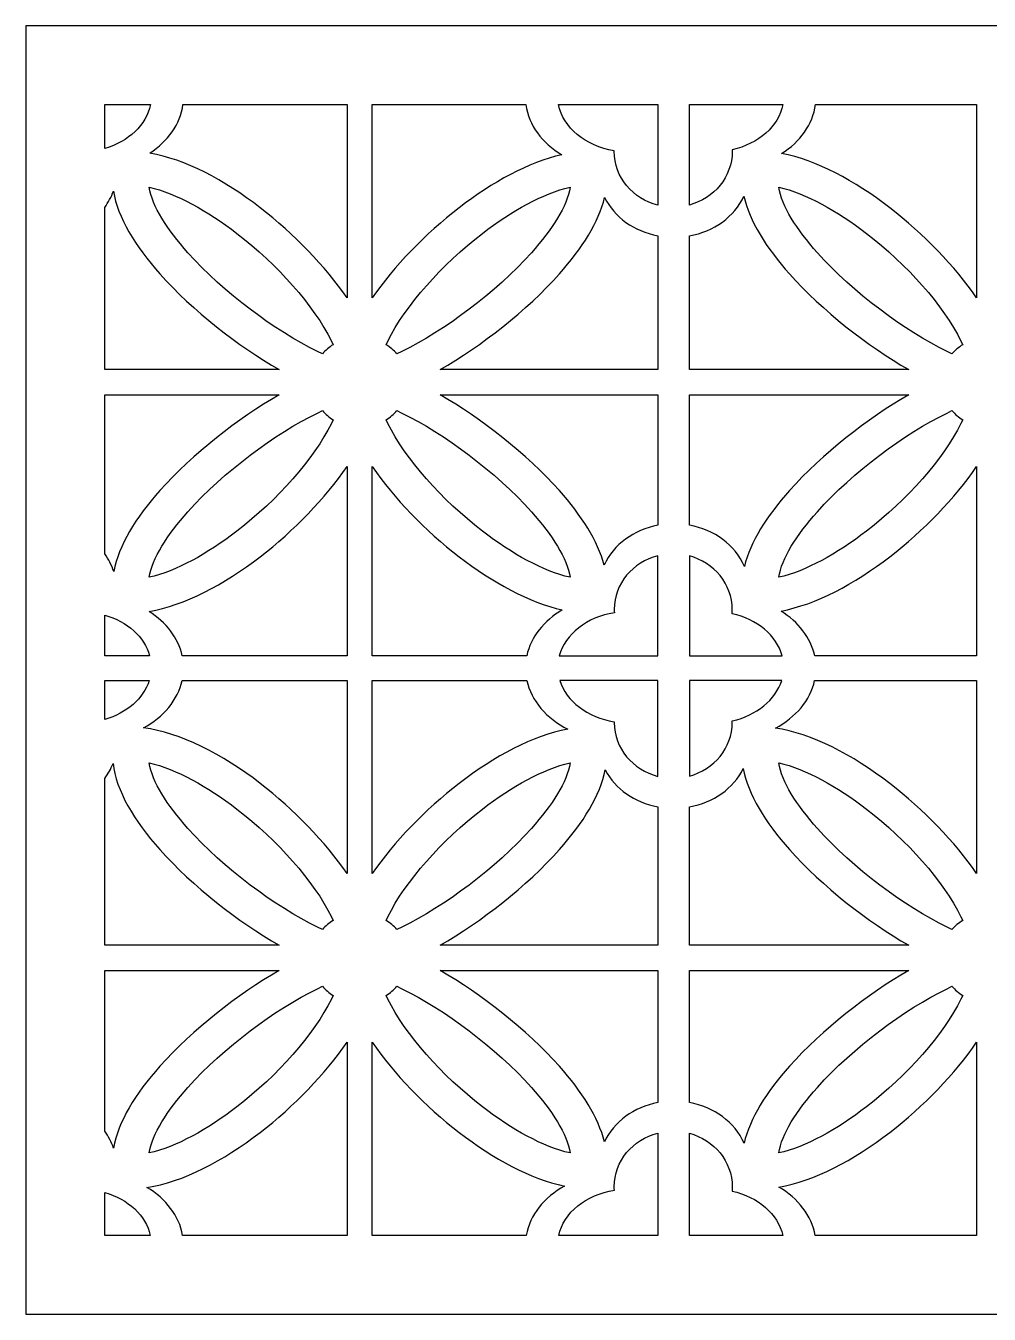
# Model space of a CAD drawing. Header units: centimetres. Extents: x -8.5 to 7.7, y -9.7 to 13.8.
# Drawn here: x -8.53 to -0.43, y 2.95 to 13.78 of the extents above; entities that cross this region are included whole.
import ezdxf

# ---------------------------------------------------------------- set-up
doc = ezdxf.new("R2010")
doc.units = ezdxf.units.CM
doc.header["$MEASUREMENT"] = 0
doc.layers.add('layer 1', color=7, linetype='Continuous')

msp = doc.modelspace()

# ---------------------------------------------------------------- linework, layer by layer
at = {"layer": 'layer 1', "color": 242}
for points, knots in [([(-8.52884, 13.7829), (-8.52884, 13.7829), (7.71956, 13.7829), (7.71956, 13.7829), (7.71956, 13.7829), (7.71956, 13.7829), (7.71956, 2.95063), (7.71956, 2.95063), (7.71956, 2.95063), (7.71956, 2.95063), (-8.52884, 2.95063), (-8.52884, 2.95063), (-8.52884, 2.95063), (-8.52884, 2.95063), (-8.52884, 13.7829), (-8.52884, 13.7829)], [0, 0, 0, 0, 0.2, 0.2, 0.2, 0.2, 0.4, 0.4, 0.4, 0.4, 0.6, 0.6, 0.6, 0.6, 1, 1, 1, 1]), ([(-7.86564, 12.75125), (-7.66534, 12.80894), (-7.51483, 12.94937), (-7.48165, 13.1197), (-7.48165, 13.1197), (-7.48165, 13.1197), (-7.86564, 13.1197), (-7.86564, 13.1197), (-7.86564, 13.1197), (-7.86564, 13.1197), (-7.86564, 12.75125), (-7.86564, 12.75125)], [0, 0, 0, 0, 0.25, 0.25, 0.25, 0.25, 0.5, 0.5, 0.5, 0.5, 1, 1, 1, 1]), ([(-5.82914, 11.49493), (-5.82914, 11.49493), (-5.82914, 13.1197), (-5.82914, 13.1197), (-5.82914, 13.1197), (-5.82914, 13.1197), (-7.20774, 13.1197), (-7.20774, 13.1197), (-7.20774, 13.1197), (-7.22977, 12.95575), (-7.33416, 12.81104), (-7.48706, 12.71229), (-7.48706, 12.71229), (-7.19157, 12.66126), (-6.86056, 12.48553), (-6.5591, 12.25321), (-6.5591, 12.25321), (-6.27412, 12.0336), (-6.01114, 11.76051), (-5.82914, 11.49493)], [0, 0, 0, 0, 0.16666667, 0.16666667, 0.16666667, 0.16666667, 0.33333333, 0.33333333, 0.33333333, 0.33333333, 0.5, 0.5, 0.5, 0.5, 0.66666667, 0.66666667, 0.66666667, 0.66666667, 1, 1, 1, 1]), ([(-5.61718, 13.1197), (-5.61718, 13.1197), (-5.61718, 11.49494), (-5.61718, 11.49494), (-5.61718, 11.49494), (-5.43519, 11.76052), (-5.17219, 12.03361), (-4.88721, 12.25321), (-4.88721, 12.25321), (-4.60796, 12.46842), (-4.30335, 12.63507), (-4.02512, 12.69901), (-4.02512, 12.69901), (-4.18949, 12.79786), (-4.30246, 12.9483), (-4.32547, 13.1197), (-4.32547, 13.1197), (-4.32547, 13.1197), (-5.61718, 13.1197), (-5.61718, 13.1197)], [0, 0, 0, 0, 0.16666667, 0.16666667, 0.16666667, 0.16666667, 0.33333333, 0.33333333, 0.33333333, 0.33333333, 0.5, 0.5, 0.5, 0.5, 0.66666667, 0.66666667, 0.66666667, 0.66666667, 1, 1, 1, 1]), ([(-4.05159, 13.1197), (-4.01393, 12.92625), (-3.82504, 12.77122), (-3.5836, 12.73235), (-3.5836, 12.73235), (-3.58365, 12.73014), (-3.5837, 12.72789), (-3.5837, 12.72564), (-3.5837, 12.72564), (-3.5837, 12.51), (-3.4277, 12.3277), (-3.21686, 12.27391), (-3.21686, 12.27391), (-3.21686, 12.27391), (-3.21686, 13.1197), (-3.21686, 13.1197), (-3.21686, 13.1197), (-3.21686, 13.1197), (-4.05159, 13.1197), (-4.05159, 13.1197)], [0, 0, 0, 0, 0.16666667, 0.16666667, 0.16666667, 0.16666667, 0.33333333, 0.33333333, 0.33333333, 0.33333333, 0.5, 0.5, 0.5, 0.5, 0.66666667, 0.66666667, 0.66666667, 0.66666667, 1, 1, 1, 1]), ([(-2.95225, 13.1197), (-2.95225, 13.1197), (-2.95225, 12.27567), (-2.95225, 12.27567), (-2.95225, 12.27567), (-2.74493, 12.33161), (-2.59228, 12.51233), (-2.59228, 12.72564), (-2.59228, 12.72564), (-2.59228, 12.73059), (-2.59248, 12.73555), (-2.59264, 12.74046), (-2.59264, 12.74046), (-2.37148, 12.78964), (-2.2019, 12.9376), (-2.16643, 13.1197), (-2.16643, 13.1197), (-2.16643, 13.1197), (-2.95225, 13.1197), (-2.95225, 13.1197)], [0, 0, 0, 0, 0.16666667, 0.16666667, 0.16666667, 0.16666667, 0.33333333, 0.33333333, 0.33333333, 0.33333333, 0.5, 0.5, 0.5, 0.5, 0.66666667, 0.66666667, 0.66666667, 0.66666667, 1, 1, 1, 1]), ([(-0.53846, 11.49493), (-0.53846, 11.49493), (-0.53846, 13.1197), (-0.53846, 13.1197), (-0.53846, 13.1197), (-0.53846, 13.1197), (-1.89252, 13.1197), (-1.89252, 13.1197), (-1.89252, 13.1197), (-1.91481, 12.95381), (-2.02143, 12.80763), (-2.1773, 12.70881), (-2.1773, 12.70881), (-1.8867, 12.65367), (-1.56341, 12.48054), (-1.26842, 12.25321), (-1.26842, 12.25321), (-0.98345, 12.0336), (-0.72046, 11.76051), (-0.53846, 11.49493)], [0, 0, 0, 0, 0.16666667, 0.16666667, 0.16666667, 0.16666667, 0.33333333, 0.33333333, 0.33333333, 0.33333333, 0.5, 0.5, 0.5, 0.5, 0.66666667, 0.66666667, 0.66666667, 0.66666667, 1, 1, 1, 1]), ([(-7.86564, 10.892), (-7.86564, 10.892), (-6.39938, 10.892), (-6.39938, 10.892), (-6.39938, 10.892), (-6.74488, 11.09001), (-7.12705, 11.38886), (-7.40139, 11.69648), (-7.40139, 11.69648), (-7.60937, 11.9297), (-7.75808, 12.17289), (-7.79196, 12.39296), (-7.79196, 12.39296), (-7.80986, 12.34333), (-7.83477, 12.2973), (-7.86564, 12.2556), (-7.86564, 12.2556), (-7.86564, 11.80022), (-7.86564, 11.51631), (-7.86564, 10.892)], [0, 0, 0, 0, 0.16666667, 0.16666667, 0.16666667, 0.16666667, 0.33333333, 0.33333333, 0.33333333, 0.33333333, 0.5, 0.5, 0.5, 0.5, 0.66666667, 0.66666667, 0.66666667, 0.66666667, 1, 1, 1, 1]), ([(-5.94576, 11.10166), (-5.94576, 11.10166), (-5.96085, 11.13242), (-5.96085, 11.13242), (-5.96085, 11.13242), (-6.10707, 11.43037), (-6.41238, 11.77394), (-6.7547, 12.03773), (-6.7547, 12.03773), (-7.00221, 12.22847), (-7.26463, 12.37476), (-7.49188, 12.42601), (-7.49188, 12.42601), (-7.46806, 12.26759), (-7.34235, 12.07187), (-7.16643, 11.87459), (-7.16643, 11.87459), (-6.8682, 11.54017), (-6.43256, 11.2173), (-6.07718, 11.04475), (-6.07718, 11.04475), (-6.07718, 11.04475), (-6.03632, 11.02491), (-6.03632, 11.02491), (-6.03632, 11.02491), (-6.01046, 11.05454), (-5.97992, 11.08046), (-5.94576, 11.10166)], [0, 0, 0, 0, 0.125, 0.125, 0.125, 0.125, 0.25, 0.25, 0.25, 0.25, 0.375, 0.375, 0.375, 0.375, 0.5, 0.5, 0.5, 0.5, 0.625, 0.625, 0.625, 0.625, 0.75, 0.75, 0.75, 0.75, 1, 1, 1, 1]), ([(-5.41, 11.02491), (-5.41, 11.02491), (-5.36913, 11.04475), (-5.36913, 11.04475), (-5.36913, 11.04475), (-5.01374, 11.21731), (-4.5781, 11.54018), (-4.27989, 11.87459), (-4.27989, 11.87459), (-4.10396, 12.07187), (-3.97826, 12.2676), (-3.95446, 12.42601), (-3.95446, 12.42601), (-4.1817, 12.37477), (-4.4441, 12.22847), (-4.69161, 12.03774), (-4.69161, 12.03774), (-5.03392, 11.77394), (-5.33924, 11.43037), (-5.48545, 11.13242), (-5.48545, 11.13242), (-5.48545, 11.13242), (-5.50055, 11.10165), (-5.50055, 11.10165), (-5.50055, 11.10165), (-5.4664, 11.08045), (-5.43586, 11.05454), (-5.41, 11.02491)], [0, 0, 0, 0, 0.125, 0.125, 0.125, 0.125, 0.25, 0.25, 0.25, 0.25, 0.375, 0.375, 0.375, 0.375, 0.5, 0.5, 0.5, 0.5, 0.625, 0.625, 0.625, 0.625, 0.75, 0.75, 0.75, 0.75, 1, 1, 1, 1]), ([(-2.95225, 10.892), (-2.95225, 10.892), (-1.10871, 10.892), (-1.10871, 10.892), (-1.10871, 10.892), (-1.4542, 11.09001), (-1.83638, 11.38886), (-2.11072, 11.69648), (-2.11072, 11.69648), (-2.30575, 11.9152), (-2.44866, 12.14267), (-2.49364, 12.35162), (-2.49364, 12.35162), (-2.57378, 12.17685), (-2.74487, 12.05361), (-2.95225, 12.01713), (-2.95225, 12.01713), (-2.95225, 11.1187), (-2.95225, 11.62198), (-2.95225, 10.892)], [0, 0, 0, 0, 0.16666667, 0.16666667, 0.16666667, 0.16666667, 0.33333333, 0.33333333, 0.33333333, 0.33333333, 0.5, 0.5, 0.5, 0.5, 0.66666667, 0.66666667, 0.66666667, 0.66666667, 1, 1, 1, 1]), ([(-0.65508, 11.10166), (-0.65508, 11.10166), (-0.67018, 11.13242), (-0.67018, 11.13242), (-0.67018, 11.13242), (-0.8164, 11.43037), (-1.12171, 11.77394), (-1.46402, 12.03773), (-1.46402, 12.03773), (-1.71153, 12.22847), (-1.97395, 12.37476), (-2.20121, 12.42601), (-2.20121, 12.42601), (-2.17739, 12.26759), (-2.05168, 12.07187), (-1.87575, 11.87459), (-1.87575, 11.87459), (-1.57753, 11.54017), (-1.14189, 11.2173), (-0.7865, 11.04475), (-0.7865, 11.04475), (-0.7865, 11.04475), (-0.74565, 11.02491), (-0.74565, 11.02491), (-0.74565, 11.02491), (-0.71978, 11.05454), (-0.68924, 11.08046), (-0.65508, 11.10166)], [0, 0, 0, 0, 0.125, 0.125, 0.125, 0.125, 0.25, 0.25, 0.25, 0.25, 0.375, 0.375, 0.375, 0.375, 0.5, 0.5, 0.5, 0.5, 0.625, 0.625, 0.625, 0.625, 0.75, 0.75, 0.75, 0.75, 1, 1, 1, 1]), ([(-5.04695, 10.892), (-5.04695, 10.892), (-3.21686, 10.892), (-3.21686, 10.892), (-3.21686, 10.892), (-3.21686, 11.57708), (-3.21686, 11.16976), (-3.21686, 12.0181), (-3.21686, 12.0181), (-3.41722, 12.05486), (-3.58304, 12.17274), (-3.66469, 12.33972), (-3.66469, 12.33972), (-3.71244, 12.13405), (-3.85358, 11.91105), (-4.04493, 11.69648), (-4.04493, 11.69648), (-4.31925, 11.38886), (-4.70146, 11.09001), (-5.04695, 10.892)], [0, 0, 0, 0, 0.16666667, 0.16666667, 0.16666667, 0.16666667, 0.33333333, 0.33333333, 0.33333333, 0.33333333, 0.5, 0.5, 0.5, 0.5, 0.66666667, 0.66666667, 0.66666667, 0.66666667, 1, 1, 1, 1]), ([(-6.39943, 10.68004), (-6.39943, 10.68004), (-7.86564, 10.68004), (-7.86564, 10.68004), (-7.86564, 10.68004), (-7.86564, 10.34352), (-7.86564, 9.91646), (-7.86564, 9.34239), (-7.86564, 9.34239), (-7.83312, 9.298), (-7.8072, 9.24887), (-7.78915, 9.19588), (-7.78915, 9.19588), (-7.75048, 9.4115), (-7.6041, 9.64826), (-7.40139, 9.87557), (-7.40139, 9.87557), (-7.12706, 10.1832), (-6.7449, 10.48204), (-6.39943, 10.68004)], [0, 0, 0, 0, 0.16666667, 0.16666667, 0.16666667, 0.16666667, 0.33333333, 0.33333333, 0.33333333, 0.33333333, 0.5, 0.5, 0.5, 0.5, 0.66666667, 0.66666667, 0.66666667, 0.66666667, 1, 1, 1, 1]), ([(-3.21686, 10.68004), (-3.21686, 10.68004), (-5.04692, 10.68004), (-5.04692, 10.68004), (-5.04692, 10.68004), (-4.70144, 10.48204), (-4.31926, 10.18319), (-4.04493, 9.87557), (-4.04493, 9.87557), (-3.85873, 9.66678), (-3.72006, 9.45001), (-3.66873, 9.24898), (-3.66873, 9.24898), (-3.5886, 9.42172), (-3.4206, 9.54534), (-3.21686, 9.58352), (-3.21686, 9.58352), (-3.21686, 10.08212), (-3.21686, 10.43104), (-3.21686, 10.68004)], [0, 0, 0, 0, 0.16666667, 0.16666667, 0.16666667, 0.16666667, 0.33333333, 0.33333333, 0.33333333, 0.33333333, 0.5, 0.5, 0.5, 0.5, 0.66666667, 0.66666667, 0.66666667, 0.66666667, 1, 1, 1, 1]), ([(-1.10875, 10.68004), (-1.10875, 10.68004), (-2.95225, 10.68004), (-2.95225, 10.68004), (-2.95225, 10.68004), (-2.95225, 10.43009), (-2.95225, 10.08084), (-2.95225, 9.58451), (-2.95225, 9.58451), (-2.74155, 9.54665), (-2.56833, 9.41751), (-2.48988, 9.23702), (-2.48988, 9.23702), (-2.44108, 9.44139), (-2.30061, 9.66263), (-2.11071, 9.87557), (-2.11071, 9.87557), (-1.83639, 10.1832), (-1.45422, 10.48204), (-1.10875, 10.68004)], [0, 0, 0, 0, 0.16666667, 0.16666667, 0.16666667, 0.16666667, 0.33333333, 0.33333333, 0.33333333, 0.33333333, 0.5, 0.5, 0.5, 0.5, 0.66666667, 0.66666667, 0.66666667, 0.66666667, 1, 1, 1, 1]), ([(-6.03632, 10.54713), (-6.03632, 10.54713), (-6.07717, 10.5273), (-6.07717, 10.5273), (-6.07717, 10.5273), (-6.43256, 10.35477), (-6.8682, 10.03189), (-7.16642, 9.69747), (-7.16642, 9.69747), (-7.34236, 9.50019), (-7.46806, 9.30447), (-7.49188, 9.14605), (-7.49188, 9.14605), (-7.26461, 9.19729), (-7.00221, 9.34358), (-6.7547, 9.53432), (-6.7547, 9.53432), (-6.41237, 9.79812), (-6.10706, 10.1417), (-5.96085, 10.43964), (-5.96085, 10.43964), (-5.96085, 10.43964), (-5.94576, 10.47039), (-5.94576, 10.47039), (-5.94576, 10.47039), (-5.97991, 10.49159), (-6.01046, 10.5175), (-6.03632, 10.54713)], [0, 0, 0, 0, 0.125, 0.125, 0.125, 0.125, 0.25, 0.25, 0.25, 0.25, 0.375, 0.375, 0.375, 0.375, 0.5, 0.5, 0.5, 0.5, 0.625, 0.625, 0.625, 0.625, 0.75, 0.75, 0.75, 0.75, 1, 1, 1, 1]), ([(-5.50056, 10.47039), (-5.50056, 10.47039), (-5.48546, 10.43965), (-5.48546, 10.43965), (-5.48546, 10.43965), (-5.33924, 10.1417), (-5.03394, 9.79813), (-4.69162, 9.53432), (-4.69162, 9.53432), (-4.4441, 9.34358), (-4.1817, 9.19729), (-3.95445, 9.14605), (-3.95445, 9.14605), (-3.97826, 9.30447), (-4.10396, 9.50019), (-4.27989, 9.69748), (-4.27989, 9.69748), (-4.57811, 10.03189), (-5.01374, 10.35477), (-5.36913, 10.52731), (-5.36913, 10.52731), (-5.36913, 10.52731), (-5.41, 10.54714), (-5.41, 10.54714), (-5.41, 10.54714), (-5.43586, 10.51751), (-5.4664, 10.49159), (-5.50056, 10.47039)], [0, 0, 0, 0, 0.125, 0.125, 0.125, 0.125, 0.25, 0.25, 0.25, 0.25, 0.375, 0.375, 0.375, 0.375, 0.5, 0.5, 0.5, 0.5, 0.625, 0.625, 0.625, 0.625, 0.75, 0.75, 0.75, 0.75, 1, 1, 1, 1]), ([(-0.74565, 10.54713), (-0.74565, 10.54713), (-0.7865, 10.5273), (-0.7865, 10.5273), (-0.7865, 10.5273), (-1.14189, 10.35477), (-1.57753, 10.03189), (-1.87575, 9.69747), (-1.87575, 9.69747), (-2.05168, 9.50019), (-2.17739, 9.30447), (-2.2012, 9.14605), (-2.2012, 9.14605), (-1.97394, 9.19729), (-1.71153, 9.34358), (-1.46402, 9.53432), (-1.46402, 9.53432), (-1.12169, 9.79812), (-0.81638, 10.1417), (-0.67018, 10.43964), (-0.67018, 10.43964), (-0.67018, 10.43964), (-0.65508, 10.47039), (-0.65508, 10.47039), (-0.65508, 10.47039), (-0.68924, 10.49159), (-0.71979, 10.5175), (-0.74565, 10.54713)], [0, 0, 0, 0, 0.125, 0.125, 0.125, 0.125, 0.25, 0.25, 0.25, 0.25, 0.375, 0.375, 0.375, 0.375, 0.5, 0.5, 0.5, 0.5, 0.625, 0.625, 0.625, 0.625, 0.75, 0.75, 0.75, 0.75, 1, 1, 1, 1]), ([(-5.82914, 8.48724), (-5.82914, 8.48724), (-5.82914, 10.07713), (-5.82914, 10.07713), (-5.82914, 10.07713), (-6.01114, 9.81155), (-6.27411, 9.53844), (-6.55909, 9.31884), (-6.55909, 9.31884), (-6.86224, 9.08522), (-7.19526, 8.90886), (-7.49199, 8.85895), (-7.49199, 8.85895), (-7.34867, 8.76795), (-7.24707, 8.63684), (-7.21455, 8.48724), (-7.21455, 8.48724), (-6.40047, 8.48724), (-6.07676, 8.48724), (-5.82914, 8.48724)], [0, 0, 0, 0, 0.16666667, 0.16666667, 0.16666667, 0.16666667, 0.33333333, 0.33333333, 0.33333333, 0.33333333, 0.5, 0.5, 0.5, 0.5, 0.66666667, 0.66666667, 0.66666667, 0.66666667, 1, 1, 1, 1]), ([(-5.61718, 10.07712), (-5.61718, 10.07712), (-5.61718, 8.48724), (-5.61718, 8.48724), (-5.61718, 8.48724), (-5.37543, 8.48724), (-5.08547, 8.48724), (-4.31866, 8.48724), (-4.31866, 8.48724), (-4.2846, 8.64407), (-4.1747, 8.78064), (-4.02032, 8.87197), (-4.02032, 8.87197), (-4.29985, 8.93508), (-4.60634, 9.10239), (-4.88721, 9.31884), (-4.88721, 9.31884), (-5.17218, 9.53844), (-5.43518, 9.81154), (-5.61718, 10.07712)], [0, 0, 0, 0, 0.16666667, 0.16666667, 0.16666667, 0.16666667, 0.33333333, 0.33333333, 0.33333333, 0.33333333, 0.5, 0.5, 0.5, 0.5, 0.66666667, 0.66666667, 0.66666667, 0.66666667, 1, 1, 1, 1]), ([(-0.53846, 8.48724), (-0.53846, 8.48724), (-0.53846, 10.07713), (-0.53846, 10.07713), (-0.53846, 10.07713), (-0.72046, 9.81155), (-0.98344, 9.53844), (-1.26841, 9.31884), (-1.26841, 9.31884), (-1.56505, 9.09024), (-1.89029, 8.91646), (-2.18214, 8.86233), (-2.18214, 8.86233), (-2.03598, 8.77121), (-1.93225, 8.6387), (-1.89933, 8.48724), (-1.89933, 8.48724), (-1.11343, 8.48724), (-0.78326, 8.48724), (-0.53846, 8.48724)], [0, 0, 0, 0, 0.16666667, 0.16666667, 0.16666667, 0.16666667, 0.33333333, 0.33333333, 0.33333333, 0.33333333, 0.5, 0.5, 0.5, 0.5, 0.66666667, 0.66666667, 0.66666667, 0.66666667, 1, 1, 1, 1]), ([(-3.5827, 8.84805), (-3.58328, 8.85739), (-3.5837, 8.86684), (-3.5837, 8.87634), (-3.5837, 8.87634), (-3.5837, 9.09191), (-3.4277, 9.27419), (-3.21686, 9.32797), (-3.21686, 9.32797), (-3.21686, 9.32797), (-3.21686, 8.48724), (-3.21686, 8.48724), (-3.21686, 8.48724), (-3.21686, 8.48724), (-4.04539, 8.48724), (-4.04539, 8.48724), (-4.04539, 8.48724), (-3.99625, 8.66836), (-3.81338, 8.81122), (-3.5827, 8.84805)], [0, 0, 0, 0, 0.16666667, 0.16666667, 0.16666667, 0.16666667, 0.33333333, 0.33333333, 0.33333333, 0.33333333, 0.5, 0.5, 0.5, 0.5, 0.66666667, 0.66666667, 0.66666667, 0.66666667, 1, 1, 1, 1]), ([(-2.95225, 9.32621), (-2.74493, 9.27028), (-2.59228, 9.08959), (-2.59228, 8.87634), (-2.59228, 8.87634), (-2.59228, 8.8642), (-2.5928, 8.85202), (-2.5938, 8.84007), (-2.5938, 8.84007), (-2.38296, 8.79357), (-2.21876, 8.65733), (-2.1726, 8.48724), (-2.1726, 8.48724), (-2.1726, 8.48724), (-2.95225, 8.48724), (-2.95225, 8.48724), (-2.95225, 8.48724), (-2.95225, 8.48724), (-2.95225, 9.32621), (-2.95225, 9.32621)], [0, 0, 0, 0, 0.16666667, 0.16666667, 0.16666667, 0.16666667, 0.33333333, 0.33333333, 0.33333333, 0.33333333, 0.5, 0.5, 0.5, 0.5, 0.66666667, 0.66666667, 0.66666667, 0.66666667, 1, 1, 1, 1]), ([(-7.86564, 8.48724), (-7.86564, 8.48724), (-7.48782, 8.48724), (-7.48782, 8.48724), (-7.48782, 8.48724), (-7.53076, 8.64547), (-7.67587, 8.7744), (-7.86564, 8.82904), (-7.86564, 8.82904), (-7.86564, 8.82904), (-7.86564, 8.48724), (-7.86564, 8.48724)], [0, 0, 0, 0, 0.25, 0.25, 0.25, 0.25, 0.5, 0.5, 0.5, 0.5, 1, 1, 1, 1]), ([(-7.86564, 7.95012), (-7.68099, 8.00331), (-7.53866, 8.12681), (-7.49155, 8.27924), (-7.49155, 8.27924), (-7.49155, 8.27924), (-7.86564, 8.27924), (-7.86564, 8.27924), (-7.86564, 8.27924), (-7.86564, 8.27924), (-7.86564, 7.95012), (-7.86564, 7.95012)], [0, 0, 0, 0, 0.25, 0.25, 0.25, 0.25, 0.5, 0.5, 0.5, 0.5, 1, 1, 1, 1]), ([(-5.82914, 6.65516), (-5.82914, 6.65516), (-5.82914, 8.27924), (-5.82914, 8.27924), (-5.82914, 8.27924), (-6.57774, 8.27924), (-6.3115, 8.27924), (-7.21469, 8.27924), (-7.21469, 8.27924), (-7.25083, 8.11385), (-7.37134, 7.97114), (-7.53931, 7.88026), (-7.53931, 7.88026), (-7.23099, 7.84214), (-6.87846, 7.65956), (-6.5591, 7.41345), (-6.5591, 7.41345), (-6.27412, 7.19384), (-6.01114, 6.92075), (-5.82914, 6.65516)], [0, 0, 0, 0, 0.16666667, 0.16666667, 0.16666667, 0.16666667, 0.33333333, 0.33333333, 0.33333333, 0.33333333, 0.5, 0.5, 0.5, 0.5, 0.66666667, 0.66666667, 0.66666667, 0.66666667, 1, 1, 1, 1]), ([(-5.61718, 8.27924), (-5.61718, 8.27924), (-5.61718, 6.65517), (-5.61718, 6.65517), (-5.61718, 6.65517), (-5.43519, 6.92076), (-5.17219, 7.19384), (-4.88721, 7.41345), (-4.88721, 7.41345), (-4.59086, 7.64183), (-4.26596, 7.81552), (-3.97432, 7.86982), (-3.97432, 7.86982), (-4.15254, 7.96004), (-4.28102, 8.10744), (-4.31854, 8.27924), (-4.31854, 8.27924), (-4.91404, 8.27924), (-5.32433, 8.27924), (-5.61718, 8.27924)], [0, 0, 0, 0, 0.16666667, 0.16666667, 0.16666667, 0.16666667, 0.33333333, 0.33333333, 0.33333333, 0.33333333, 0.5, 0.5, 0.5, 0.5, 0.66666667, 0.66666667, 0.66666667, 0.66666667, 1, 1, 1, 1]), ([(-3.21686, 7.47279), (-3.4277, 7.52658), (-3.5837, 7.70888), (-3.5837, 7.92452), (-3.5837, 7.92452), (-3.5837, 7.92677), (-3.58365, 7.92903), (-3.5836, 7.93123), (-3.5836, 7.93123), (-3.80843, 7.96743), (-3.9877, 8.10435), (-4.0417, 8.27924), (-4.0417, 8.27924), (-4.0417, 8.27924), (-3.21686, 8.27924), (-3.21686, 8.27924), (-3.21686, 8.27924), (-3.21686, 8.27924), (-3.21686, 7.47279), (-3.21686, 7.47279)], [0, 0, 0, 0, 0.16666667, 0.16666667, 0.16666667, 0.16666667, 0.33333333, 0.33333333, 0.33333333, 0.33333333, 0.5, 0.5, 0.5, 0.5, 0.66666667, 0.66666667, 0.66666667, 0.66666667, 1, 1, 1, 1]), ([(-2.17633, 8.27924), (-2.22697, 8.11538), (-2.38764, 7.98493), (-2.59264, 7.93934), (-2.59264, 7.93934), (-2.59248, 7.93442), (-2.59228, 7.92947), (-2.59228, 7.92452), (-2.59228, 7.92452), (-2.59228, 7.71121), (-2.74493, 7.53049), (-2.95225, 7.47455), (-2.95225, 7.47455), (-2.95225, 7.47455), (-2.95225, 8.27924), (-2.95225, 8.27924), (-2.95225, 8.27924), (-2.95225, 8.27924), (-2.17633, 8.27924), (-2.17633, 8.27924)], [0, 0, 0, 0, 0.16666667, 0.16666667, 0.16666667, 0.16666667, 0.33333333, 0.33333333, 0.33333333, 0.33333333, 0.5, 0.5, 0.5, 0.5, 0.66666667, 0.66666667, 0.66666667, 0.66666667, 1, 1, 1, 1]), ([(-0.53846, 6.65516), (-0.53846, 6.65516), (-0.53846, 8.27924), (-0.53846, 8.27924), (-0.53846, 8.27924), (-0.78983, 8.27924), (-1.11801, 8.27924), (-1.89947, 8.27924), (-1.89947, 8.27924), (-1.93596, 8.11227), (-2.05844, 7.9684), (-2.22893, 7.87766), (-2.22893, 7.87766), (-1.92536, 7.83438), (-1.581, 7.65433), (-1.26842, 7.41345), (-1.26842, 7.41345), (-0.98345, 7.19384), (-0.72046, 6.92075), (-0.53846, 6.65516)], [0, 0, 0, 0, 0.16666667, 0.16666667, 0.16666667, 0.16666667, 0.33333333, 0.33333333, 0.33333333, 0.33333333, 0.5, 0.5, 0.5, 0.5, 0.66666667, 0.66666667, 0.66666667, 0.66666667, 1, 1, 1, 1]), ([(-5.94576, 6.26189), (-5.94576, 6.26189), (-5.96085, 6.29265), (-5.96085, 6.29265), (-5.96085, 6.29265), (-6.10707, 6.5906), (-6.41238, 6.93417), (-6.7547, 7.19797), (-6.7547, 7.19797), (-7.00221, 7.38871), (-7.26463, 7.535), (-7.49188, 7.58625), (-7.49188, 7.58625), (-7.46806, 7.42782), (-7.34235, 7.2321), (-7.16643, 7.03482), (-7.16643, 7.03482), (-6.8682, 6.7004), (-6.43256, 6.37753), (-6.07718, 6.20498), (-6.07718, 6.20498), (-6.07718, 6.20498), (-6.03632, 6.18515), (-6.03632, 6.18515), (-6.03632, 6.18515), (-6.01046, 6.21478), (-5.97992, 6.24069), (-5.94576, 6.26189)], [0, 0, 0, 0, 0.125, 0.125, 0.125, 0.125, 0.25, 0.25, 0.25, 0.25, 0.375, 0.375, 0.375, 0.375, 0.5, 0.5, 0.5, 0.5, 0.625, 0.625, 0.625, 0.625, 0.75, 0.75, 0.75, 0.75, 1, 1, 1, 1]), ([(-5.41, 6.18515), (-5.41, 6.18515), (-5.36913, 6.20499), (-5.36913, 6.20499), (-5.36913, 6.20499), (-5.01374, 6.37754), (-4.5781, 6.70041), (-4.27989, 7.03482), (-4.27989, 7.03482), (-4.10396, 7.2321), (-3.97826, 7.42783), (-3.95446, 7.58625), (-3.95446, 7.58625), (-4.1817, 7.535), (-4.4441, 7.38871), (-4.69161, 7.19797), (-4.69161, 7.19797), (-5.03392, 6.93418), (-5.33924, 6.5906), (-5.48545, 6.29265), (-5.48545, 6.29265), (-5.48545, 6.29265), (-5.50055, 6.26188), (-5.50055, 6.26188), (-5.50055, 6.26188), (-5.4664, 6.24068), (-5.43586, 6.21478), (-5.41, 6.18515)], [0, 0, 0, 0, 0.125, 0.125, 0.125, 0.125, 0.25, 0.25, 0.25, 0.25, 0.375, 0.375, 0.375, 0.375, 0.5, 0.5, 0.5, 0.5, 0.625, 0.625, 0.625, 0.625, 0.75, 0.75, 0.75, 0.75, 1, 1, 1, 1]), ([(-0.65508, 6.26189), (-0.65508, 6.26189), (-0.67018, 6.29265), (-0.67018, 6.29265), (-0.67018, 6.29265), (-0.8164, 6.5906), (-1.12171, 6.93417), (-1.46402, 7.19797), (-1.46402, 7.19797), (-1.71153, 7.38871), (-1.97395, 7.535), (-2.20121, 7.58625), (-2.20121, 7.58625), (-2.17739, 7.42782), (-2.05168, 7.2321), (-1.87575, 7.03482), (-1.87575, 7.03482), (-1.57753, 6.7004), (-1.14189, 6.37753), (-0.7865, 6.20498), (-0.7865, 6.20498), (-0.7865, 6.20498), (-0.74565, 6.18515), (-0.74565, 6.18515), (-0.74565, 6.18515), (-0.71978, 6.21478), (-0.68924, 6.24069), (-0.65508, 6.26189)], [0, 0, 0, 0, 0.125, 0.125, 0.125, 0.125, 0.25, 0.25, 0.25, 0.25, 0.375, 0.375, 0.375, 0.375, 0.5, 0.5, 0.5, 0.5, 0.625, 0.625, 0.625, 0.625, 0.75, 0.75, 0.75, 0.75, 1, 1, 1, 1]), ([(-7.86564, 6.05224), (-7.86564, 6.05224), (-6.39939, 6.05224), (-6.39939, 6.05224), (-6.39939, 6.05224), (-6.74488, 6.25025), (-7.12705, 6.54909), (-7.40139, 6.85672), (-7.40139, 6.85672), (-7.6184, 7.10007), (-7.77088, 7.35428), (-7.79572, 7.58174), (-7.79572, 7.58174), (-7.81328, 7.53596), (-7.83688, 7.49334), (-7.86564, 7.45449), (-7.86564, 7.45449), (-7.86564, 7.00697), (-7.86564, 6.70774), (-7.86564, 6.05224)], [0, 0, 0, 0, 0.16666667, 0.16666667, 0.16666667, 0.16666667, 0.33333333, 0.33333333, 0.33333333, 0.33333333, 0.5, 0.5, 0.5, 0.5, 0.66666667, 0.66666667, 0.66666667, 0.66666667, 1, 1, 1, 1]), ([(-5.04695, 6.05224), (-5.04695, 6.05224), (-3.21686, 6.05224), (-3.21686, 6.05224), (-3.21686, 6.05224), (-3.21686, 6.7881), (-3.21686, 6.37848), (-3.21686, 7.21699), (-3.21686, 7.21699), (-3.4126, 7.25289), (-3.57537, 7.36622), (-3.6589, 7.52712), (-3.6589, 7.52712), (-3.70005, 7.31402), (-3.84512, 7.08077), (-4.04493, 6.85672), (-4.04493, 6.85672), (-4.31925, 6.54909), (-4.70146, 6.25025), (-5.04695, 6.05224)], [0, 0, 0, 0, 0.16666667, 0.16666667, 0.16666667, 0.16666667, 0.33333333, 0.33333333, 0.33333333, 0.33333333, 0.5, 0.5, 0.5, 0.5, 0.66666667, 0.66666667, 0.66666667, 0.66666667, 1, 1, 1, 1]), ([(-2.95225, 6.05224), (-2.95225, 6.05224), (-1.10871, 6.05224), (-1.10871, 6.05224), (-1.10871, 6.05224), (-1.45421, 6.25025), (-1.83638, 6.54909), (-2.11072, 6.85672), (-2.11072, 6.85672), (-2.31429, 7.08501), (-2.46108, 7.32284), (-2.49898, 7.53919), (-2.49898, 7.53919), (-2.58123, 7.37042), (-2.74937, 7.2517), (-2.95225, 7.21602), (-2.95225, 7.21602), (-2.95225, 6.33174), (-2.95225, 6.82332), (-2.95225, 6.05224)], [0, 0, 0, 0, 0.16666667, 0.16666667, 0.16666667, 0.16666667, 0.33333333, 0.33333333, 0.33333333, 0.33333333, 0.5, 0.5, 0.5, 0.5, 0.66666667, 0.66666667, 0.66666667, 0.66666667, 1, 1, 1, 1]), ([(-6.39942, 5.84028), (-6.39942, 5.84028), (-7.86564, 5.84028), (-7.86564, 5.84028), (-7.86564, 5.84028), (-7.86564, 5.4966), (-7.86564, 5.06334), (-7.86564, 4.4885), (-7.86564, 4.4885), (-7.83408, 4.44541), (-7.80874, 4.39786), (-7.79077, 4.34666), (-7.79077, 4.34666), (-7.75474, 4.56479), (-7.60707, 4.80517), (-7.40139, 5.03581), (-7.40139, 5.03581), (-7.12706, 5.34343), (-6.7449, 5.64228), (-6.39942, 5.84028)], [0, 0, 0, 0, 0.16666667, 0.16666667, 0.16666667, 0.16666667, 0.33333333, 0.33333333, 0.33333333, 0.33333333, 0.5, 0.5, 0.5, 0.5, 0.66666667, 0.66666667, 0.66666667, 0.66666667, 1, 1, 1, 1]), ([(-3.21686, 5.84028), (-3.21686, 5.84028), (-5.04692, 5.84028), (-5.04692, 5.84028), (-5.04692, 5.84028), (-4.70145, 5.64228), (-4.31926, 5.34343), (-4.04493, 5.0358), (-4.04493, 5.0358), (-3.85588, 4.82381), (-3.71584, 4.6036), (-3.66646, 4.39999), (-3.66646, 4.39999), (-3.58544, 4.57017), (-3.41867, 4.69182), (-3.21686, 4.72964), (-3.21686, 4.72964), (-3.21686, 5.23016), (-3.21686, 5.58445), (-3.21686, 5.84028)], [0, 0, 0, 0, 0.16666667, 0.16666667, 0.16666667, 0.16666667, 0.33333333, 0.33333333, 0.33333333, 0.33333333, 0.5, 0.5, 0.5, 0.5, 0.66666667, 0.66666667, 0.66666667, 0.66666667, 1, 1, 1, 1]), ([(-1.10875, 5.84028), (-1.10875, 5.84028), (-2.95225, 5.84028), (-2.95225, 5.84028), (-2.95225, 5.84028), (-2.95225, 5.58411), (-2.95225, 5.22965), (-2.95225, 4.73063), (-2.95225, 4.73063), (-2.74344, 4.6931), (-2.57145, 4.56594), (-2.49201, 4.38798), (-2.49201, 4.38798), (-2.44531, 4.59493), (-2.30348, 4.81964), (-2.11071, 5.03581), (-2.11071, 5.03581), (-1.83639, 5.34343), (-1.45422, 5.64228), (-1.10875, 5.84028)], [0, 0, 0, 0, 0.16666667, 0.16666667, 0.16666667, 0.16666667, 0.33333333, 0.33333333, 0.33333333, 0.33333333, 0.5, 0.5, 0.5, 0.5, 0.66666667, 0.66666667, 0.66666667, 0.66666667, 1, 1, 1, 1]), ([(-6.03632, 5.70737), (-6.03632, 5.70737), (-6.07717, 5.68753), (-6.07717, 5.68753), (-6.07717, 5.68753), (-6.43256, 5.515), (-6.8682, 5.19213), (-7.16642, 4.85771), (-7.16642, 4.85771), (-7.34236, 4.66042), (-7.46806, 4.46471), (-7.49188, 4.30628), (-7.49188, 4.30628), (-7.26461, 4.35753), (-7.00221, 4.50382), (-6.7547, 4.69455), (-6.7547, 4.69455), (-6.41237, 4.95835), (-6.10706, 5.30194), (-5.96085, 5.59988), (-5.96085, 5.59988), (-5.96085, 5.59988), (-5.94576, 5.63063), (-5.94576, 5.63063), (-5.94576, 5.63063), (-5.97991, 5.65183), (-6.01046, 5.67774), (-6.03632, 5.70737)], [0, 0, 0, 0, 0.125, 0.125, 0.125, 0.125, 0.25, 0.25, 0.25, 0.25, 0.375, 0.375, 0.375, 0.375, 0.5, 0.5, 0.5, 0.5, 0.625, 0.625, 0.625, 0.625, 0.75, 0.75, 0.75, 0.75, 1, 1, 1, 1]), ([(-5.50056, 5.63063), (-5.50056, 5.63063), (-5.48546, 5.59988), (-5.48546, 5.59988), (-5.48546, 5.59988), (-5.33924, 5.30194), (-5.03394, 4.95836), (-4.69162, 4.69455), (-4.69162, 4.69455), (-4.4441, 4.50382), (-4.1817, 4.35753), (-3.95445, 4.30628), (-3.95445, 4.30628), (-3.97826, 4.46471), (-4.10396, 4.66042), (-4.27989, 4.85771), (-4.27989, 4.85771), (-4.57811, 5.19213), (-5.01374, 5.515), (-5.36913, 5.68754), (-5.36913, 5.68754), (-5.36913, 5.68754), (-5.41, 5.70737), (-5.41, 5.70737), (-5.41, 5.70737), (-5.43586, 5.67774), (-5.4664, 5.65183), (-5.50056, 5.63063)], [0, 0, 0, 0, 0.125, 0.125, 0.125, 0.125, 0.25, 0.25, 0.25, 0.25, 0.375, 0.375, 0.375, 0.375, 0.5, 0.5, 0.5, 0.5, 0.625, 0.625, 0.625, 0.625, 0.75, 0.75, 0.75, 0.75, 1, 1, 1, 1]), ([(-0.74565, 5.70737), (-0.74565, 5.70737), (-0.7865, 5.68753), (-0.7865, 5.68753), (-0.7865, 5.68753), (-1.14189, 5.515), (-1.57753, 5.19213), (-1.87575, 4.85771), (-1.87575, 4.85771), (-2.05168, 4.66042), (-2.17739, 4.46471), (-2.2012, 4.30628), (-2.2012, 4.30628), (-1.97394, 4.35753), (-1.71153, 4.50382), (-1.46402, 4.69455), (-1.46402, 4.69455), (-1.12169, 4.95835), (-0.81638, 5.30194), (-0.67018, 5.59988), (-0.67018, 5.59988), (-0.67018, 5.59988), (-0.65508, 5.63063), (-0.65508, 5.63063), (-0.65508, 5.63063), (-0.68924, 5.65183), (-0.71979, 5.67774), (-0.74565, 5.70737)], [0, 0, 0, 0, 0.125, 0.125, 0.125, 0.125, 0.25, 0.25, 0.25, 0.25, 0.375, 0.375, 0.375, 0.375, 0.5, 0.5, 0.5, 0.5, 0.625, 0.625, 0.625, 0.625, 0.75, 0.75, 0.75, 0.75, 1, 1, 1, 1]), ([(-5.82914, 3.61383), (-5.82914, 3.61383), (-5.82914, 5.23737), (-5.82914, 5.23737), (-5.82914, 5.23737), (-6.01114, 4.97178), (-6.27411, 4.69868), (-6.55909, 4.47908), (-6.55909, 4.47908), (-6.86847, 4.24065), (-7.20895, 4.06187), (-7.51022, 4.01628), (-7.51022, 4.01628), (-7.35096, 3.92121), (-7.23949, 3.77786), (-7.21075, 3.61383), (-7.21075, 3.61383), (-7.21075, 3.61383), (-5.82914, 3.61383), (-5.82914, 3.61383)], [0, 0, 0, 0, 0.16666667, 0.16666667, 0.16666667, 0.16666667, 0.33333333, 0.33333333, 0.33333333, 0.33333333, 0.5, 0.5, 0.5, 0.5, 0.66666667, 0.66666667, 0.66666667, 0.66666667, 1, 1, 1, 1]), ([(-5.61718, 5.23736), (-5.61718, 5.23736), (-5.61718, 3.61383), (-5.61718, 3.61383), (-5.61718, 3.61383), (-5.61718, 3.61383), (-4.3225, 3.61383), (-4.3225, 3.61383), (-4.3225, 3.61383), (-4.29255, 3.78487), (-4.17273, 3.93351), (-4.0025, 4.02833), (-4.0025, 4.02833), (-4.28679, 4.08822), (-4.60036, 4.25801), (-4.88721, 4.47907), (-4.88721, 4.47907), (-5.17218, 4.69867), (-5.43518, 4.97177), (-5.61718, 5.23736)], [0, 0, 0, 0, 0.16666667, 0.16666667, 0.16666667, 0.16666667, 0.33333333, 0.33333333, 0.33333333, 0.33333333, 0.5, 0.5, 0.5, 0.5, 0.66666667, 0.66666667, 0.66666667, 0.66666667, 1, 1, 1, 1]), ([(-0.53846, 3.61383), (-0.53846, 3.61383), (-0.53846, 5.23737), (-0.53846, 5.23737), (-0.53846, 5.23737), (-0.72046, 4.97178), (-0.98344, 4.69868), (-1.26841, 4.47908), (-1.26841, 4.47908), (-1.57119, 4.24575), (-1.90375, 4.06953), (-2.2002, 4.01937), (-2.2002, 4.01937), (-2.03816, 3.92434), (-1.92458, 3.77965), (-1.89553, 3.61383), (-1.89553, 3.61383), (-1.89553, 3.61383), (-0.53846, 3.61383), (-0.53846, 3.61383)], [0, 0, 0, 0, 0.16666667, 0.16666667, 0.16666667, 0.16666667, 0.33333333, 0.33333333, 0.33333333, 0.33333333, 0.5, 0.5, 0.5, 0.5, 0.66666667, 0.66666667, 0.66666667, 0.66666667, 1, 1, 1, 1]), ([(-3.21686, 3.61383), (-3.21686, 3.61383), (-3.21686, 4.47409), (-3.21686, 4.47409), (-3.21686, 4.47409), (-3.4277, 4.42031), (-3.5837, 4.23802), (-3.5837, 4.02245), (-3.5837, 4.02245), (-3.5837, 4.01295), (-3.58328, 4.0035), (-3.5827, 3.99416), (-3.5827, 3.99416), (-3.8216, 3.95601), (-4.00923, 3.80416), (-4.05013, 3.61383), (-4.05013, 3.61383), (-4.05013, 3.61383), (-3.21686, 3.61383), (-3.21686, 3.61383)], [0, 0, 0, 0, 0.16666667, 0.16666667, 0.16666667, 0.16666667, 0.33333333, 0.33333333, 0.33333333, 0.33333333, 0.5, 0.5, 0.5, 0.5, 0.66666667, 0.66666667, 0.66666667, 0.66666667, 1, 1, 1, 1]), ([(-2.16786, 3.61383), (-2.20636, 3.79297), (-2.37495, 3.93791), (-2.5938, 3.98618), (-2.5938, 3.98618), (-2.5928, 3.99813), (-2.59228, 4.0103), (-2.59228, 4.02245), (-2.59228, 4.02245), (-2.59228, 4.23569), (-2.74493, 4.4164), (-2.95225, 4.47234), (-2.95225, 4.47234), (-2.95225, 4.47234), (-2.95225, 3.61383), (-2.95225, 3.61383), (-2.95225, 3.61383), (-2.95225, 3.61383), (-2.16786, 3.61383), (-2.16786, 3.61383)], [0, 0, 0, 0, 0.16666667, 0.16666667, 0.16666667, 0.16666667, 0.33333333, 0.33333333, 0.33333333, 0.33333333, 0.5, 0.5, 0.5, 0.5, 0.66666667, 0.66666667, 0.66666667, 0.66666667, 1, 1, 1, 1]), ([(-7.48308, 3.61383), (-7.519, 3.78094), (-7.66812, 3.91827), (-7.86564, 3.97515), (-7.86564, 3.97515), (-7.86564, 3.97515), (-7.86564, 3.61383), (-7.86564, 3.61383), (-7.86564, 3.61383), (-7.86564, 3.61383), (-7.48308, 3.61383), (-7.48308, 3.61383)], [0, 0, 0, 0, 0.25, 0.25, 0.25, 0.25, 0.5, 0.5, 0.5, 0.5, 1, 1, 1, 1])]:
    msp.add_open_spline(points, degree=3, knots=knots, dxfattribs=at)

doc.saveas('drawing.dxf')
